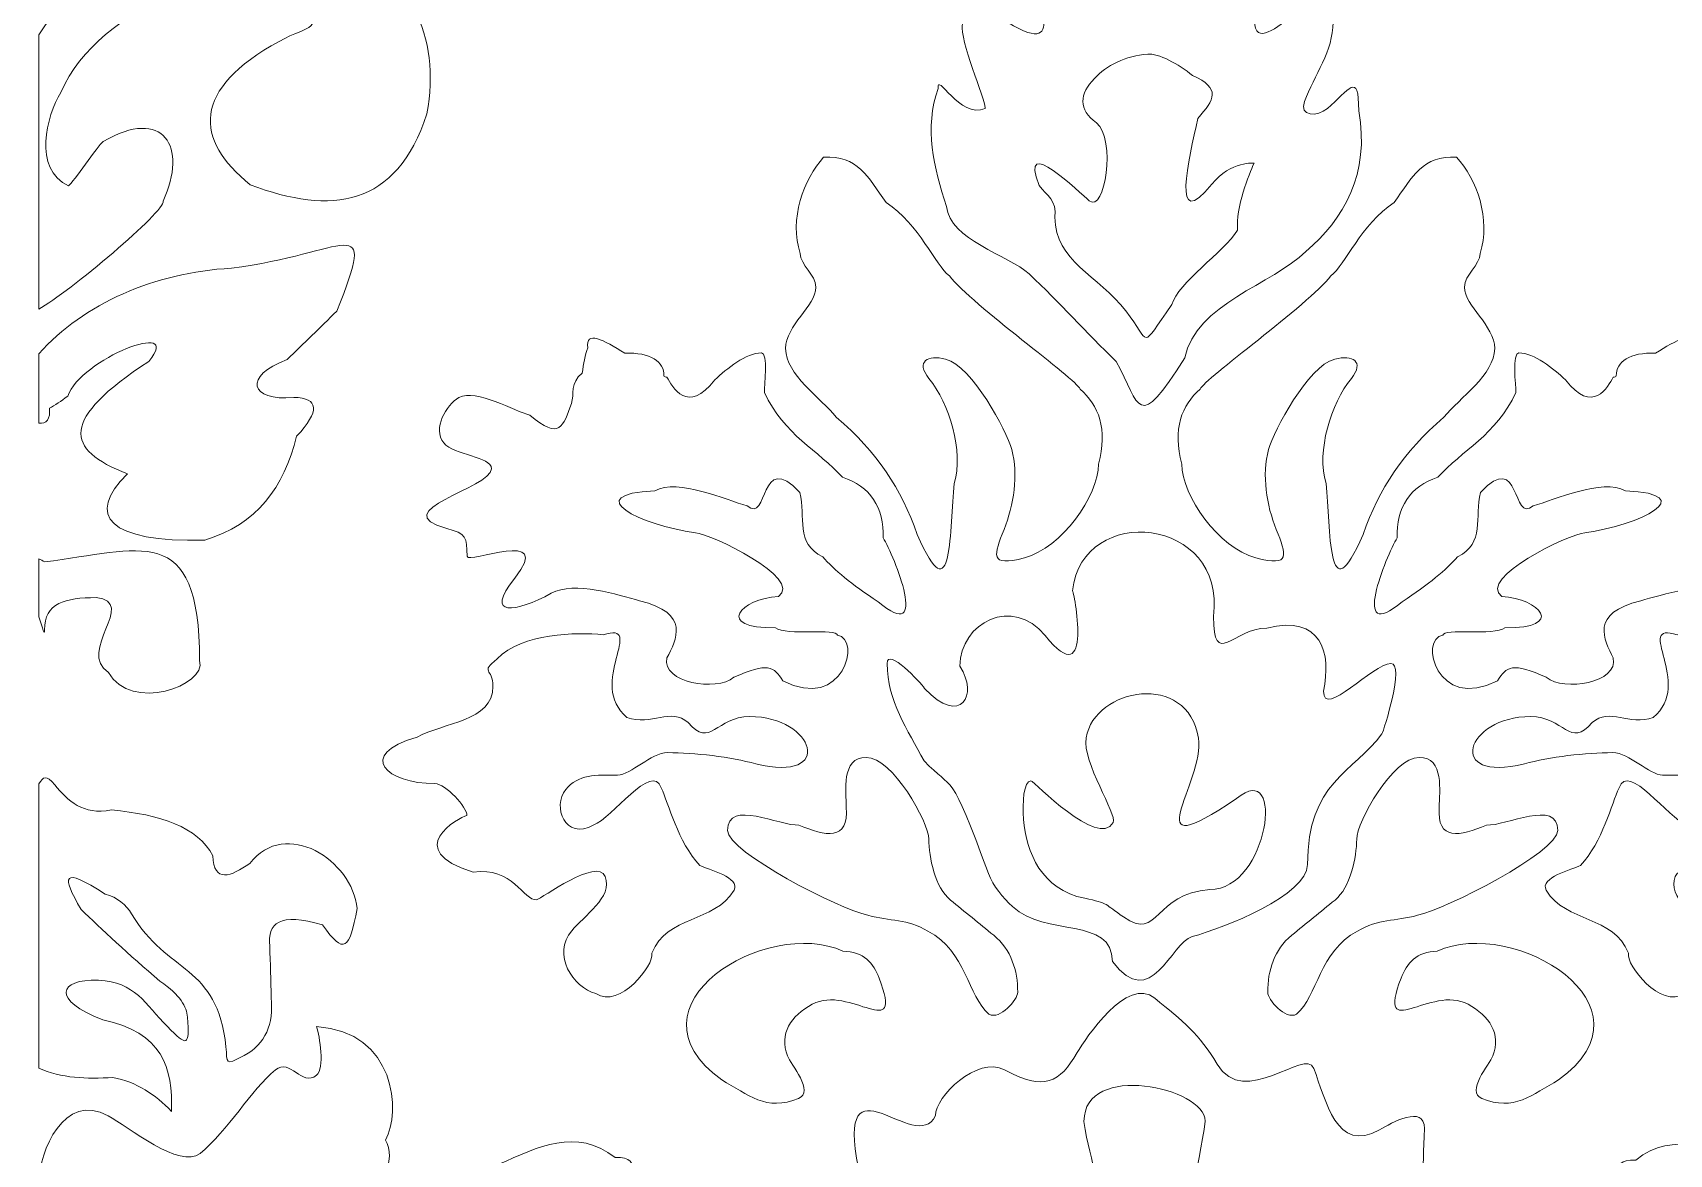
# Model space of a CAD drawing. Header units: millimetres. Extents: x -1203 to 1203, y -594 to 590.
# Drawn here: x -1202 to -612, y -142 to 263 of the extents above; entities that cross this region are included whole.
import ezdxf

# ---------------------------------------------------------------- set-up
doc = ezdxf.new("R2010")
doc.units = ezdxf.units.MM
doc.header["$MEASUREMENT"] = 0
doc.layers.add('Layer 1', color=7, linetype='Continuous')

msp = doc.modelspace()

# ---------------------------------------------------------------- linework, layer by layer
at = {"layer": 'Layer 1', "color": 250, "lineweight": 20}
for points, knots in [([(-1200.05, 163.0891), (-1189.322, 168.7918), (-1154.1473, 198.5579), (-1155.2115, 201.9612), (-1146.1827, 221.6928), (-1154.9576, 236.1026), (-1176.8186, 223.4907), (-1178.7952, 221.7837), (-1187.6267, 208.7436), (-1189.2925, 207.441), (-1202.1906, 213.6473), (-1197.2599, 232.787), (-1192.0606, 241.1305), (-1185.1472, 257.3696), (-1169.5548, 268.4167), (-1151.0515, 277.7238), (-1129.7886, 288.3437), (-1115.0614, 287.2986), (-1105.3948, 274.6605), (-1096.6908, 263.2789), (-1102.2111, 265.6906), (-1113.3645, 259.5901), (-1144.8593, 242.3659), (-1144.1052, 224.028), (-1123.7699, 207.9064), (-1094.5935, 196.7841), (-1071.1, 199.6917), (-1060.1128, 233.4647), (-1054.8086, 262.035), (-1066.4303, 283.6452), (-1093.4578, 298.9184), (-1141.8186, 317.0843), (-1176.3209, 297.5579), (-1200.05, 261.937), (-1200.05, 261.937), (-1200.05, 163.0891), (-1200.05, 163.0891)], [0, 0, 0, 0, 0.08333333, 0.08333333, 0.08333333, 0.16666667, 0.16666667, 0.16666667, 0.25, 0.25, 0.25, 0.33333333, 0.33333333, 0.33333333, 0.41666667, 0.41666667, 0.41666667, 0.5, 0.5, 0.5, 0.58333333, 0.58333333, 0.58333333, 0.66666667, 0.66666667, 0.66666667, 0.75, 0.75, 0.75, 0.83333333, 0.83333333, 0.83333333, 0.91666667, 0.91666667, 0.91666667, 1, 1, 1, 1]), ([(-799.2319, 303.4868), (-792.7398, 288.0615), (-773.0378, 288.6044), (-771.9833, 286.4529), (-766.0712, 286.667), (-760.7205, 280.5805), (-761.5074, 274.3624), (-765.6527, 241.5483), (-738.2334, 289.3913), (-733.4258, 266.4383), (-733.4258, 256.2185), (-740.1096, 247.2757), (-743.7084, 237.9071), (-745.7643, 232.371), (-739.0817, 232.371), (-735.4829, 235.3517), (-727.7712, 241.7395), (-724.1725, 249.4049), (-724.1725, 234.5006), (-720.0437, 211.9188), (-729.6293, 195.4461), (-743.1935, 183.8252), (-755.3878, 172.016), (-782.8889, 164.8964), (-786.8929, 145.4992), (-804.2352, 118.0818), (-802.8505, 128.0269), (-811.5703, 144.2218), (-822.5377, 154.5843), (-831.9634, 165.372), (-842.9308, 175.7341), (-850.6431, 182.5477), (-871.7206, 188.0834), (-872.7486, 200.0069), (-877.39, 214.2019), (-880.826, 228.3973), (-875.8341, 242.5917), (-876.3473, 248.9791), (-868.1219, 231.5193), (-858.8685, 235.3517), (-857.8406, 235.778), (-867.094, 257.496), (-867.094, 264.3096), (-867.094, 278.7881), (-856.8109, 269.8454), (-848.5855, 265.1608), (-826.9932, 253.2378), (-846.0148, 282.1947), (-834.7054, 285.1755), (-817.4806, 284.1107), (-809.5977, 300.0084), (-799.2319, 303.4868)], [0, 0, 0, 0, 0.05882353, 0.05882353, 0.05882353, 0.11764706, 0.11764706, 0.11764706, 0.17647059, 0.17647059, 0.17647059, 0.23529412, 0.23529412, 0.23529412, 0.29411765, 0.29411765, 0.29411765, 0.35294118, 0.35294118, 0.35294118, 0.41176471, 0.41176471, 0.41176471, 0.47058824, 0.47058824, 0.47058824, 0.52941176, 0.52941176, 0.52941176, 0.58823529, 0.58823529, 0.58823529, 0.64705882, 0.64705882, 0.64705882, 0.70588235, 0.70588235, 0.70588235, 0.76470588, 0.76470588, 0.76470588, 0.82352941, 0.82352941, 0.82352941, 0.88235294, 0.88235294, 0.88235294, 0.94117647, 0.94117647, 0.94117647, 1, 1, 1, 1]), ([(-784.1363, 247.2519), (-788.9319, 251.4337), (-796.6629, 255.3762), (-800.2599, 254.9411), (-808.1032, 254.477), (-815.3567, 250.8302), (-819.4589, 246.1457), (-824.9207, 240.8562), (-825.3744, 234.7888), (-818.7677, 230.2419), (-811.5703, 224.2803), (-815.6822, 197.452), (-821.3385, 202.1361), (-824.4224, 204.691), (-847.0444, 226.8353), (-839.3322, 207.6723), (-836.7529, 203.8473), (-832.869, 202.3791), (-833.6774, 196.1745), (-833.7807, 180.3659), (-818.0788, 175.1674), (-808.1378, 162.4174), (-798.9609, 150.6482), (-803.4265, 147.9138), (-791.5197, 164.6622), (-789.4467, 172.5182), (-772.8354, 183.5319), (-767.8715, 191.4905), (-768.5325, 199.7183), (-763.8112, 211.6558), (-761.9145, 215.6449), (-761.4015, 215.6449), (-770.4422, 216.615), (-777.1248, 208.0981), (-792.0028, 189.7742), (-785.438, 217.1491), (-782.1699, 231.828), (-776.1734, 238.5834), (-773.6474, 242.6308), (-784.1363, 247.2519)], [0, 0, 0, 0, 0.07692308, 0.07692308, 0.07692308, 0.15384615, 0.15384615, 0.15384615, 0.23076923, 0.23076923, 0.23076923, 0.30769231, 0.30769231, 0.30769231, 0.38461538, 0.38461538, 0.38461538, 0.46153846, 0.46153846, 0.46153846, 0.53846154, 0.53846154, 0.53846154, 0.61538462, 0.61538462, 0.61538462, 0.69230769, 0.69230769, 0.69230769, 0.76923077, 0.76923077, 0.76923077, 0.84615385, 0.84615385, 0.84615385, 0.92307692, 0.92307692, 0.92307692, 1, 1, 1, 1]), ([(-917.0734, 217.7983), (-924.1399, 210.2192), (-929.6534, 195.2674), (-925.5081, 183.155), (-925.5081, 178.7881), (-919.8852, 175.5858), (-919.8852, 170.9278), (-919.8852, 164.2322), (-930.7806, 157.2455), (-930.7806, 148.8027), (-930.7806, 139.4868), (-918.128, 131.0445), (-912.5034, 124.0574), (-897.4344, 111.2556), (-889.2969, 98.4436), (-883.3321, 81.8449), (-870.3054, 51.394), (-871.7268, 84.6017), (-869.9782, 100.1856), (-866.4628, 111.8307), (-871.7353, 129.0068), (-879.1154, 138.0316), (-884.0358, 144.1448), (-879.4674, 146.765), (-873.1404, 145.0179), (-863.2991, 142.3982), (-851.3507, 119.3994), (-849.2415, 112.4123), (-846.7802, 103.3879), (-848.539, 92.3258), (-852.0533, 83.592), (-855.5669, 74.5671), (-857.6762, 69.9092), (-844.6727, 73.4026), (-831.316, 76.8964), (-817.9609, 95.8187), (-817.9609, 107.1727), (-814.6808, 119.885), (-817.8447, 128.3282), (-824.6385, 134.2464), (-825.9006, 137.6791), (-863.5598, 164.6212), (-871.7353, 175.0037), (-877.0329, 179.0269), (-882.3619, 193.5091), (-894.5797, 201.4953), (-900.9634, 210.6218), (-904.9471, 218.6784), (-917.0734, 217.7983)], [0, 0, 0, 0, 0.0625, 0.0625, 0.0625, 0.125, 0.125, 0.125, 0.1875, 0.1875, 0.1875, 0.25, 0.25, 0.25, 0.3125, 0.3125, 0.3125, 0.375, 0.375, 0.375, 0.4375, 0.4375, 0.4375, 0.5, 0.5, 0.5, 0.5625, 0.5625, 0.5625, 0.625, 0.625, 0.625, 0.6875, 0.6875, 0.6875, 0.75, 0.75, 0.75, 0.8125, 0.8125, 0.8125, 0.875, 0.875, 0.875, 0.9375, 0.9375, 0.9375, 1, 1, 1, 1]), ([(-688.8861, 217.7983), (-681.8185, 210.2192), (-676.3067, 195.2674), (-680.4514, 183.155), (-680.4514, 178.7881), (-686.0743, 175.5858), (-686.0743, 170.9278), (-686.0743, 164.2322), (-675.1789, 157.2455), (-675.1789, 148.8027), (-675.1789, 139.4868), (-687.8315, 131.0445), (-693.455, 124.0574), (-708.5251, 111.2556), (-716.6626, 98.4436), (-722.6263, 81.8449), (-735.6541, 51.394), (-734.231, 84.6017), (-735.9813, 100.1856), (-739.4972, 111.8307), (-734.2243, 129.0068), (-726.8442, 138.0316), (-721.9238, 144.1448), (-726.4921, 146.765), (-732.8191, 145.0179), (-742.6588, 142.3982), (-754.6094, 119.3994), (-756.718, 112.4123), (-759.1777, 103.3879), (-757.4206, 92.3258), (-753.9069, 83.592), (-750.391, 74.5671), (-748.2823, 69.9092), (-761.2869, 73.4026), (-774.6419, 76.8964), (-787.9986, 95.8187), (-787.9986, 107.1727), (-791.2787, 119.885), (-788.1148, 128.3282), (-781.3211, 134.2464), (-780.059, 137.6791), (-742.3998, 164.6212), (-734.2243, 175.0037), (-728.9268, 179.0269), (-723.5976, 193.5091), (-711.3799, 201.4953), (-704.9962, 210.6218), (-701.0125, 218.6784), (-688.8861, 217.7983)], [0, 0, 0, 0, 0.0625, 0.0625, 0.0625, 0.125, 0.125, 0.125, 0.1875, 0.1875, 0.1875, 0.25, 0.25, 0.25, 0.3125, 0.3125, 0.3125, 0.375, 0.375, 0.375, 0.4375, 0.4375, 0.4375, 0.5, 0.5, 0.5, 0.5625, 0.5625, 0.5625, 0.625, 0.625, 0.625, 0.6875, 0.6875, 0.6875, 0.75, 0.75, 0.75, 0.8125, 0.8125, 0.8125, 0.875, 0.875, 0.875, 0.9375, 0.9375, 0.9375, 1, 1, 1, 1]), ([(-1200.05, 121.9959), (-1197.0695, 121.6088), (-1195.7841, 123.3839), (-1196.1957, 127.3236), (-1194.2543, 128.4238), (-1192.0357, 129.872), (-1189.5414, 131.6756), (-1185.1325, 144.9736), (-1147.2521, 159.8705), (-1160.3832, 144.2087), (-1192.4444, 123.2333), (-1190.7321, 112.4384), (-1168.0472, 103.6934), (-1183.4082, 88.5681), (-1174.808, 78.8174), (-1140.1544, 79.8137), (-1121.3602, 85.2823), (-1111.6572, 98.9418), (-1107.0556, 117.1975), (-1098.6192, 126.3283), (-1098.9696, 131.0095), (-1108.105, 131.2432), (-1123.9015, 129.6061), (-1126.6134, 139.0391), (-1110.4699, 144.857), (-1104.5159, 150.7639), (-1098.5607, 156.3897), (-1092.6056, 162.2962), (-1077.4918, 199.8526), (-1088.851, 182.9801), (-1130.5772, 177.8063), (-1158.5018, 176.2228), (-1183.6656, 165.0834), (-1200.05, 146.9908), (-1200.05, 146.9908), (-1200.05, 121.9959), (-1200.05, 121.9959)], [0, 0, 0, 0, 0.08333333, 0.08333333, 0.08333333, 0.16666667, 0.16666667, 0.16666667, 0.25, 0.25, 0.25, 0.33333333, 0.33333333, 0.33333333, 0.41666667, 0.41666667, 0.41666667, 0.5, 0.5, 0.5, 0.58333333, 0.58333333, 0.58333333, 0.66666667, 0.66666667, 0.66666667, 0.75, 0.75, 0.75, 0.83333333, 0.83333333, 0.83333333, 0.91666667, 0.91666667, 0.91666667, 1, 1, 1, 1]), ([(-956.3521, 137.5792), (-966.004, 124.6666), (-971.7284, 135.1652), (-973.5467, 138.4879), (-973.8989, 138.6333), (-974.6343, 138.6123), (-974.6263, 138.9584), (-974.5016, 144.1405), (-979.6329, 147.5024), (-988.6969, 147.1675), (-996.484, 151.9957), (-1002.9937, 155.5329), (-1002.0803, 149.0937), (-1003.1133, 146.5211), (-1003.6678, 143.3048), (-1004.0834, 139.9518), (-1008.6568, 136.3904), (-1006.8135, 132.4484), (-1008.0172, 129.012), (-1010.867, 120.8723), (-1012.2556, 115.5656), (-1022.9321, 124.8522), (-1028.4205, 126.0643), (-1042.3221, 134.5491), (-1048.5415, 131.2152), (-1053.2958, 128.4886), (-1058.0518, 120.0039), (-1054.0284, 114.8525), (-1050.3695, 110.307), (-1036.8337, 110.0043), (-1036.8337, 105.4587), (-1036.8337, 98.4893), (-1075.9774, 90.3082), (-1052.9307, 83.9446), (-1045.9804, 82.1261), (-1045.6136, 80.9144), (-1045.6136, 73.945), (-1045.6136, 70.9148), (-1013.7864, 84.5504), (-1028.4205, 66.0665), (-1039.7611, 51.8245), (-1028.0537, 53.6426), (-1015.2498, 60.6119), (-1006.8368, 65.1571), (-991.1066, 60.0061), (-983.4226, 57.8849), (-965.0106, 53.5418), (-970.1323, 43.8449), (-973.5467, 37.2793), (-975.4961, 28.3906), (-955.7425, 25.0583), (-949.4019, 30.3104), (-937.377, 35.8499), (-934.8976, 34.21), (-931.842, 29.0982), (-909.7734, 17.6951), (-903.4179, 44.4521), (-912.0868, 45.461), (-912.0868, 48.1884), (-930.7443, 45.1583), (-934.4026, 48.1884), (-956.6344, 47.8004), (-947.0023, 58.8681), (-933.3049, 59.3998), (-924.5017, 66.268), (-957.7185, 81.9792), (-963.3034, 82.4298), (-983.087, 85.1265), (-1005.6212, 96.2384), (-977.9358, 97.5803), (-969.5228, 102.1258), (-952.3281, 94.2474), (-944.6458, 92.1262), (-936.7839, 85.5369), (-940.4444, 112.6576), (-925.6226, 96.974), (-923.4685, 87.9916), (-927.4313, 78.6327), (-917.4074, 73.7748), (-913.2457, 69.0179), (-907.1391, 63.902), (-897.4543, 57.5818), (-878.3363, 41.3977), (-891.7497, 74.2253), (-895.6239, 80.6112), (-895.2373, 91.3342), (-900.3686, 99.4091), (-910.2581, 102.4285), (-918.9769, 112.1255), (-931.2925, 117.5801), (-938.4265, 133.0337), (-938.4265, 135.4576), (-936.9636, 147.2758), (-939.5242, 147.2758), (-945.011, 147.2758), (-951.963, 141.518), (-956.3521, 137.5792)], [0, 0, 0, 0, 0.03125, 0.03125, 0.03125, 0.0625, 0.0625, 0.0625, 0.09375, 0.09375, 0.09375, 0.125, 0.125, 0.125, 0.15625, 0.15625, 0.15625, 0.1875, 0.1875, 0.1875, 0.21875, 0.21875, 0.21875, 0.25, 0.25, 0.25, 0.28125, 0.28125, 0.28125, 0.3125, 0.3125, 0.3125, 0.34375, 0.34375, 0.34375, 0.375, 0.375, 0.375, 0.40625, 0.40625, 0.40625, 0.4375, 0.4375, 0.4375, 0.46875, 0.46875, 0.46875, 0.5, 0.5, 0.5, 0.53125, 0.53125, 0.53125, 0.5625, 0.5625, 0.5625, 0.59375, 0.59375, 0.59375, 0.625, 0.625, 0.625, 0.65625, 0.65625, 0.65625, 0.6875, 0.6875, 0.6875, 0.71875, 0.71875, 0.71875, 0.75, 0.75, 0.75, 0.78125, 0.78125, 0.78125, 0.8125, 0.8125, 0.8125, 0.84375, 0.84375, 0.84375, 0.875, 0.875, 0.875, 0.90625, 0.90625, 0.90625, 0.9375, 0.9375, 0.9375, 0.96875, 0.96875, 0.96875, 1, 1, 1, 1]), ([(-649.6075, 137.5792), (-639.9561, 124.6666), (-634.2318, 135.1652), (-632.4128, 138.4879), (-632.0595, 138.6333), (-631.3253, 138.6123), (-631.3338, 138.9584), (-631.458, 144.1405), (-626.3266, 147.5024), (-617.2627, 147.1675), (-609.4755, 151.9957), (-602.9642, 155.5329), (-603.8792, 149.0937), (-602.8462, 146.5211), (-602.29, 143.3048), (-601.875, 139.9518), (-597.3028, 136.3904), (-599.1449, 132.4484), (-597.9423, 129.012), (-595.0925, 120.8723), (-593.7039, 115.5656), (-583.0263, 124.8522), (-577.539, 126.0643), (-563.6379, 134.5491), (-557.4186, 131.2152), (-552.662, 128.4886), (-547.9078, 120.0039), (-551.9318, 114.8525), (-555.59, 110.307), (-569.1247, 110.0043), (-569.1247, 105.4587), (-569.1247, 98.4893), (-529.9822, 90.3082), (-553.0277, 83.9446), (-559.9792, 82.1261), (-560.3443, 80.9144), (-560.3443, 73.945), (-560.3443, 70.9148), (-592.1714, 84.5504), (-577.539, 66.0665), (-566.1985, 51.8245), (-577.9047, 53.6426), (-590.7086, 60.6119), (-599.1233, 65.1571), (-614.853, 60.0061), (-622.5351, 57.8849), (-640.949, 53.5418), (-635.8272, 43.8449), (-632.4128, 37.2793), (-630.4617, 28.3906), (-650.2171, 25.0583), (-656.5577, 30.3104), (-668.5825, 35.8499), (-671.062, 34.21), (-674.1176, 29.0982), (-696.1868, 17.6951), (-702.5405, 44.4521), (-693.8717, 45.461), (-693.8717, 48.1884), (-675.2152, 45.1583), (-671.557, 48.1884), (-649.3257, 47.8004), (-658.9572, 58.8681), (-672.6547, 59.3998), (-681.4579, 66.268), (-648.2393, 81.9792), (-642.6561, 82.4298), (-622.8725, 85.1265), (-600.3372, 96.2384), (-628.0237, 97.5803), (-636.4367, 102.1258), (-653.6315, 94.2474), (-661.3137, 92.1262), (-669.1756, 85.5369), (-665.5157, 112.6576), (-680.337, 96.974), (-682.491, 87.9916), (-678.5282, 78.6327), (-688.5522, 73.7748), (-692.7138, 69.0179), (-698.8204, 63.902), (-708.5053, 57.5818), (-727.6233, 41.3977), (-714.2098, 74.2253), (-710.3338, 80.6112), (-710.7205, 91.3342), (-705.5909, 99.4091), (-695.7014, 102.4285), (-686.9833, 112.1255), (-674.6659, 117.5801), (-667.5331, 133.0337), (-667.5331, 135.4576), (-668.9965, 147.2758), (-666.4353, 147.2758), (-660.9468, 147.2758), (-653.9971, 141.518), (-649.6075, 137.5792)], [0, 0, 0, 0, 0.03125, 0.03125, 0.03125, 0.0625, 0.0625, 0.0625, 0.09375, 0.09375, 0.09375, 0.125, 0.125, 0.125, 0.15625, 0.15625, 0.15625, 0.1875, 0.1875, 0.1875, 0.21875, 0.21875, 0.21875, 0.25, 0.25, 0.25, 0.28125, 0.28125, 0.28125, 0.3125, 0.3125, 0.3125, 0.34375, 0.34375, 0.34375, 0.375, 0.375, 0.375, 0.40625, 0.40625, 0.40625, 0.4375, 0.4375, 0.4375, 0.46875, 0.46875, 0.46875, 0.5, 0.5, 0.5, 0.53125, 0.53125, 0.53125, 0.5625, 0.5625, 0.5625, 0.59375, 0.59375, 0.59375, 0.625, 0.625, 0.625, 0.65625, 0.65625, 0.65625, 0.6875, 0.6875, 0.6875, 0.71875, 0.71875, 0.71875, 0.75, 0.75, 0.75, 0.78125, 0.78125, 0.78125, 0.8125, 0.8125, 0.8125, 0.84375, 0.84375, 0.84375, 0.875, 0.875, 0.875, 0.90625, 0.90625, 0.90625, 0.9375, 0.9375, 0.9375, 0.96875, 0.96875, 0.96875, 1, 1, 1, 1]), ([(-827.3651, 61.5466), (-823.9541, 93.4079), (-771.744, 88.2887), (-776.5402, 52.2793), (-776.5402, 33.2161), (-769.5072, 48.0434), (-757.361, 48.0434), (-737.544, 53.0297), (-733.9203, 39.124), (-736.9033, 25.2733), (-736.9033, 15.2121), (-719.0026, 35.3345), (-712.6091, 35.3345), (-707.4955, 35.3345), (-715.1663, 10.9753), (-715.8059, 9.9161), (-726.0339, -3.8782), (-742.657, -7.5086), (-742.657, -37.2127), (-742.657, -48.3331), (-772.7039, -59.9833), (-784.2111, -63.1604), (-791.8831, -65.2784), (-798.9161, -90.6963), (-812.9804, -72.1629), (-812.9804, -55.8082), (-837.1316, -63.4515), (-848.9926, -52.3615), (-852.453, -49.1246), (-855.9292, -45.0889), (-857.7074, -40.3997), (-871.6089, -2.1534), (-870.1858, -10.9437), (-880.889, 0.1465), (-886.7183, 11.4142), (-894.1714, 21.7398), (-894.1714, 35.3345), (-894.1714, 41.1594), (-882.0252, 28.4504), (-880.746, 26.3325), (-867.5339, 12.3881), (-861.1404, 24.0382), (-867.9592, 34.2748), (-867.9592, 50.1613), (-848.7816, 59.6932), (-837.2728, 45.3952), (-819.3739, 23.1544), (-827.0448, 62.3409), (-827.3651, 61.5466)], [0, 0, 0, 0, 0.0625, 0.0625, 0.0625, 0.125, 0.125, 0.125, 0.1875, 0.1875, 0.1875, 0.25, 0.25, 0.25, 0.3125, 0.3125, 0.3125, 0.375, 0.375, 0.375, 0.4375, 0.4375, 0.4375, 0.5, 0.5, 0.5, 0.5625, 0.5625, 0.5625, 0.625, 0.625, 0.625, 0.6875, 0.6875, 0.6875, 0.75, 0.75, 0.75, 0.8125, 0.8125, 0.8125, 0.875, 0.875, 0.875, 0.9375, 0.9375, 0.9375, 1, 1, 1, 1]), ([(-1200.05, 73.0668), (-1199.3113, 72.716), (-1198.5805, 72.3485), (-1197.8598, 71.9576), (-1163.5702, 76.0312), (-1142.0209, 87.3722), (-1142.0375, 36.3405), (-1139.3873, 27.2224), (-1166.8928, 17.5735), (-1174.8443, 32.0473), (-1186.5936, 39.6477), (-1164.0997, 57.4689), (-1179.3179, 59.0332), (-1190.5013, 59.0332), (-1197.9579, 57.1933), (-1197.9579, 47.3802), (-1197.9579, 44.7922), (-1198.4443, 48.0122), (-1200.05, 52.1338), (-1200.05, 52.1338), (-1200.05, 73.0668), (-1200.05, 73.0668)], [0, 0, 0, 0, 0.14285714, 0.14285714, 0.14285714, 0.28571429, 0.28571429, 0.28571429, 0.42857143, 0.42857143, 0.42857143, 0.57142857, 0.57142857, 0.57142857, 0.71428571, 0.71428571, 0.71428571, 0.85714286, 0.85714286, 0.85714286, 1, 1, 1, 1]), ([(-987.9666, 15.8795), (-1002.7198, 27.8851), (-980.6444, 50.6165), (-996.5803, 45.6634), (-1006.1178, 46.5631), (-1025.8515, 46.3859), (-1034.7839, 36.9762), (-1041.1513, 31.7022), (-1036.2819, 33.8737), (-1036.2819, 27.0484), (-1036.2819, 14.3283), (-1054.2608, 14.0185), (-1063.6254, 8.7445), (-1086.1424, 2.2298), (-1074.2951, -8.0086), (-1057.258, -8.0091), (-1053.1382, -8.0091), (-1045.6466, -16.6962), (-1045.6466, -19.4881), (-1048.5115, -20.1393), (-1069.5538, -31.8394), (-1043.3983, -39.9645), (-1029.2275, -37.771), (-1025.1853, -50.2943), (-1020.5524, -49.8918), (-1019.0527, -49.5822), (-998.4538, -34.3799), (-995.8314, -41.5158), (-992.8354, -48.9614), (-1003.6962, -55.7872), (-1007.8165, -61.0612), (-1015.213, -69.4373), (-1007.4112, -81.6398), (-999.2028, -83.7087), (-990.454, -89.3209), (-978.1332, -73.4553), (-978.9769, -69.1276), (-973.7328, -55.4765), (-956.5029, -58.2684), (-949.3871, -46.4797), (-946.7648, -41.8259), (-958.7516, -39.0336), (-961.7476, -37.4824), (-969.6141, -29.1664), (-972.9855, -15.061), (-975.6061, -9.5603), (-978.8475, 0.0518), (-993.581, -20.7325), (-999.9517, -22.9008), (-1010.4389, -28.7952), (-1014.934, -16.0755), (-1010.0635, -10.1806), (-1005.5696, -4.5964), (-999.2028, -4.9066), (-991.3374, -4.9066), (-986.4669, -4.9066), (-979.3505, 3.1598), (-973.3591, 3.1598), (-963.6193, 3.1598), (-950.5115, 1.6086), (-941.5223, -0.8736), (-912.7972, -8.0081), (-920.1676, 16.1901), (-943.7687, 16.1901), (-955.7539, 16.1901), (-958.0026, 4.4004), (-965.868, 14.0185), (-972.2381, 19.5963), (-979.1067, 12.6637), (-987.9666, 15.8795)], [0, 0, 0, 0, 0.04347826, 0.04347826, 0.04347826, 0.08695652, 0.08695652, 0.08695652, 0.13043478, 0.13043478, 0.13043478, 0.17391304, 0.17391304, 0.17391304, 0.2173913, 0.2173913, 0.2173913, 0.26086957, 0.26086957, 0.26086957, 0.30434783, 0.30434783, 0.30434783, 0.34782609, 0.34782609, 0.34782609, 0.39130435, 0.39130435, 0.39130435, 0.43478261, 0.43478261, 0.43478261, 0.47826087, 0.47826087, 0.47826087, 0.52173913, 0.52173913, 0.52173913, 0.56521739, 0.56521739, 0.56521739, 0.60869565, 0.60869565, 0.60869565, 0.65217391, 0.65217391, 0.65217391, 0.69565217, 0.69565217, 0.69565217, 0.73913043, 0.73913043, 0.73913043, 0.7826087, 0.7826087, 0.7826087, 0.82608696, 0.82608696, 0.82608696, 0.86956522, 0.86956522, 0.86956522, 0.91304348, 0.91304348, 0.91304348, 0.95652174, 0.95652174, 0.95652174, 1, 1, 1, 1]), ([(-617.9935, 15.8795), (-603.2398, 27.8851), (-625.3151, 50.6165), (-609.3781, 45.6634), (-599.8406, 46.5631), (-580.108, 46.3859), (-571.1738, 36.9762), (-564.8065, 31.7022), (-569.6759, 33.8737), (-569.6759, 27.0484), (-569.6759, 14.3283), (-551.6976, 14.0185), (-542.3343, 8.7445), (-519.8154, 2.2298), (-531.6645, -8.0086), (-548.7016, -8.0091), (-552.8219, -8.0091), (-560.3131, -16.6962), (-560.3131, -19.4881), (-557.4469, -20.1393), (-536.4057, -31.8394), (-562.5601, -39.9645), (-576.7321, -37.771), (-580.7742, -50.2943), (-585.4078, -49.8918), (-586.9058, -49.5822), (-607.5064, -34.3799), (-610.1282, -41.5158), (-613.1241, -48.9614), (-602.2616, -55.7872), (-598.1419, -61.0612), (-590.7465, -69.4373), (-598.5484, -81.6398), (-606.7573, -83.7087), (-615.5039, -89.3209), (-627.8263, -73.4553), (-626.9826, -69.1276), (-632.2268, -55.4765), (-649.455, -58.2684), (-656.5725, -46.4797), (-659.1932, -41.8259), (-647.208, -39.0336), (-644.212, -37.4824), (-636.3438, -29.1664), (-632.9741, -15.061), (-630.354, -9.5603), (-627.112, 0.0518), (-612.3786, -20.7325), (-606.0083, -22.9008), (-595.5212, -28.7952), (-591.0255, -16.0755), (-595.8949, -10.1806), (-600.39, -4.5964), (-606.7573, -4.9066), (-614.6221, -4.9066), (-619.4915, -4.9066), (-626.6073, 3.1598), (-632.6005, 3.1598), (-642.3391, 3.1598), (-655.4481, 1.6086), (-664.4379, -0.8736), (-693.1624, -8.0081), (-685.7926, 16.1901), (-662.1909, 16.1901), (-650.204, 16.1901), (-647.957, 4.4004), (-640.0922, 14.0185), (-633.7215, 19.5963), (-626.8534, 12.6637), (-617.9935, 15.8795)], [0, 0, 0, 0, 0.04347826, 0.04347826, 0.04347826, 0.08695652, 0.08695652, 0.08695652, 0.13043478, 0.13043478, 0.13043478, 0.17391304, 0.17391304, 0.17391304, 0.2173913, 0.2173913, 0.2173913, 0.26086957, 0.26086957, 0.26086957, 0.30434783, 0.30434783, 0.30434783, 0.34782609, 0.34782609, 0.34782609, 0.39130435, 0.39130435, 0.39130435, 0.43478261, 0.43478261, 0.43478261, 0.47826087, 0.47826087, 0.47826087, 0.52173913, 0.52173913, 0.52173913, 0.56521739, 0.56521739, 0.56521739, 0.60869565, 0.60869565, 0.60869565, 0.65217391, 0.65217391, 0.65217391, 0.69565217, 0.69565217, 0.69565217, 0.73913043, 0.73913043, 0.73913043, 0.7826087, 0.7826087, 0.7826087, 0.82608696, 0.82608696, 0.82608696, 0.86956522, 0.86956522, 0.86956522, 0.91304348, 0.91304348, 0.91304348, 0.95652174, 0.95652174, 0.95652174, 1, 1, 1, 1]), ([(-822.4549, 8.4969), (-819.3676, 26.7168), (-785.7919, 32.5128), (-781.9623, 8.3961), (-779.4813, -7.2167), (-806.291, -39.1735), (-768.2286, -13.3839), (-750.328, 1.4435), (-756.7214, -46.2152), (-777.8188, -46.2152), (-798.1575, -47.3471), (-795.9235, -65.1693), (-809.0228, -56.0828), (-815.7491, -51.4198), (-814.2908, -51.1161), (-822.9511, -49.356), (-838.5547, -46.1863), (-844.0388, -32.9008), (-845.0281, -20.8971), (-845.5215, -14.9174), (-844.9652, -7.0287), (-842.3877, -7.0287), (-841.1091, -7.0287), (-818.436, -31.5763), (-812.6833, -22.0449), (-811.1888, -19.1589), (-823.9326, -0.231), (-822.4549, 8.4969)], [0, 0, 0, 0, 0.11111111, 0.11111111, 0.11111111, 0.22222222, 0.22222222, 0.22222222, 0.33333333, 0.33333333, 0.33333333, 0.44444444, 0.44444444, 0.44444444, 0.55555556, 0.55555556, 0.55555556, 0.66666667, 0.66666667, 0.66666667, 0.77777778, 0.77777778, 0.77777778, 0.88888889, 0.88888889, 0.88888889, 1, 1, 1, 1]), ([(-901.7039, 1.4551), (-910.947, 1.4551), (-908.9263, -10.987), (-908.9263, -16.4906), (-907.9579, -28.7755), (-916.4328, -27.0201), (-925.9679, -22.9507), (-932.9017, -23.4292), (-951.6772, -13.3797), (-951.6772, -24.8648), (-951.6772, -32.7451), (-911.1733, -53.3824), (-901.1261, -55.4915), (-893.0385, -57.6448), (-886.9722, -56.6878), (-879.4607, -61.2338), (-865.5675, -68.4126), (-865.1526, -84.682), (-857.5067, -91.1426), (-853.4628, -93.296), (-847.109, -85.8789), (-847.109, -83.247), (-847.109, -75.3508), (-849.4189, -67.9336), (-855.7744, -62.6698), (-860.9743, -58.4419), (-866.1737, -54.2149), (-871.373, -49.9884), (-876.8621, -45.4419), (-879.1721, -34.6746), (-879.1721, -27.9752), (-879.1721, -21.9628), (-892.23, 1.4551), (-901.7039, 1.4551)], [0, 0, 0, 0, 0.09090909, 0.09090909, 0.09090909, 0.18181818, 0.18181818, 0.18181818, 0.27272727, 0.27272727, 0.27272727, 0.36363636, 0.36363636, 0.36363636, 0.45454545, 0.45454545, 0.45454545, 0.54545455, 0.54545455, 0.54545455, 0.63636364, 0.63636364, 0.63636364, 0.72727273, 0.72727273, 0.72727273, 0.81818182, 0.81818182, 0.81818182, 0.90909091, 0.90909091, 0.90909091, 1, 1, 1, 1]), ([(-702.3976, 1.4551), (-693.1539, 1.4551), (-695.1751, -10.987), (-695.1751, -16.4906), (-696.1431, -28.7755), (-687.667, -27.0201), (-678.1331, -22.9507), (-671.1998, -23.4292), (-652.4226, -13.3797), (-652.4226, -24.8648), (-652.4226, -32.7451), (-692.9282, -53.3824), (-702.9753, -55.4915), (-711.063, -57.6448), (-717.1293, -56.6878), (-724.6391, -61.2338), (-738.5339, -68.4126), (-738.9473, -84.682), (-746.5932, -91.1426), (-750.637, -93.296), (-756.9924, -85.8789), (-756.9924, -83.247), (-756.9924, -75.3508), (-754.6808, -67.9336), (-748.327, -62.6698), (-743.1272, -58.4419), (-737.9261, -54.2149), (-732.7279, -49.9884), (-727.2394, -45.4419), (-724.9278, -34.6746), (-724.9278, -27.9752), (-724.9278, -21.9628), (-711.8716, 1.4551), (-702.3976, 1.4551)], [0, 0, 0, 0, 0.09090909, 0.09090909, 0.09090909, 0.18181818, 0.18181818, 0.18181818, 0.27272727, 0.27272727, 0.27272727, 0.36363636, 0.36363636, 0.36363636, 0.45454545, 0.45454545, 0.45454545, 0.54545455, 0.54545455, 0.54545455, 0.63636364, 0.63636364, 0.63636364, 0.72727273, 0.72727273, 0.72727273, 0.81818182, 0.81818182, 0.81818182, 0.90909091, 0.90909091, 0.90909091, 1, 1, 1, 1]), ([(-1200.05, -110.5817), (-1191.9529, -114.2863), (-1182.7278, -114.4632), (-1173.28, -113.9398), (-1164.7989, -115.631), (-1157.9433, -120.0007), (-1152.2025, -126.2039), (-1151.5051, -110.4796), (-1155.6153, -97.6494), (-1176.8787, -93.2177), (-1195.3872, -86.0813), (-1193.1549, -78.3422), (-1178.5213, -78.8927), (-1165.2105, -79.3917), (-1161.6487, -87.6166), (-1153.6489, -95.6094), (-1146.4816, -102.7672), (-1145.6067, -103.006), (-1146.4186, -92.2158), (-1146.7027, -88.4487), (-1148.8345, -84.3052), (-1156.3144, -79.2625), (-1167.5176, -69.6192), (-1177.6175, -60.3985), (-1184.7588, -53.3427), (-1191.7902, -41.3418), (-1191.8928, -37.5355), (-1176.115, -47.8616), (-1171.6159, -49.0621), (-1168.5553, -51.584), (-1166.5345, -55.012), (-1153.7488, -76.6977), (-1135.5992, -73.009), (-1132.53, -102.9048), (-1131.9454, -108.5944), (-1133.3143, -110.0015), (-1125.9421, -106.0334), (-1118.1504, -101.84), (-1115.3637, -94.614), (-1116.2142, -85.183), (-1116.3865, -78.9798), (-1116.5577, -72.7776), (-1116.729, -66.5754), (-1117.5772, -58.3817), (-1113.2896, -54.2279), (-1097.7058, -58.9634), (-1089.8953, -69.9145), (-1088.0639, -67.9401), (-1085.2505, -53.0428), (-1086.9929, -35.5915), (-1110.9865, -20.1836), (-1123.9265, -36.7701), (-1130.8013, -41.4533), (-1136.8726, -44.0726), (-1137.2928, -34.0123), (-1142.6917, -23.6004), (-1156.2548, -19.1159), (-1173.7948, -17.5194), (-1184.2339, -19.4457), (-1189.4416, -14.2029), (-1194.2724, -8.4433), (-1197.3631, -4.7601), (-1198.2602, -5.4122), (-1200.05, -8.1215), (-1200.05, -8.1215), (-1200.05, -110.5817), (-1200.05, -110.5817)], [0, 0, 0, 0, 0.04545455, 0.04545455, 0.04545455, 0.09090909, 0.09090909, 0.09090909, 0.13636364, 0.13636364, 0.13636364, 0.18181818, 0.18181818, 0.18181818, 0.22727273, 0.22727273, 0.22727273, 0.27272727, 0.27272727, 0.27272727, 0.31818182, 0.31818182, 0.31818182, 0.36363636, 0.36363636, 0.36363636, 0.40909091, 0.40909091, 0.40909091, 0.45454545, 0.45454545, 0.45454545, 0.5, 0.5, 0.5, 0.54545455, 0.54545455, 0.54545455, 0.59090909, 0.59090909, 0.59090909, 0.63636364, 0.63636364, 0.63636364, 0.68181818, 0.68181818, 0.68181818, 0.72727273, 0.72727273, 0.72727273, 0.77272727, 0.77272727, 0.77272727, 0.81818182, 0.81818182, 0.81818182, 0.86363636, 0.86363636, 0.86363636, 0.90909091, 0.90909091, 0.90909091, 0.95454545, 0.95454545, 0.95454545, 1, 1, 1, 1]), ([(-897.0488, -78.0941), (-899.0072, -72.8719), (-902.6553, -68.4345), (-910.1006, -68.4345), (-937.4717, -55.8063), (-990.9354, -88.0071), (-953.8142, -114.8437), (-944.2723, -120.1984), (-937.8073, -126.3186), (-926.1091, -121.4736), (-920.2589, -119.1789), (-928.8794, -109.2338), (-930.1098, -106.1738), (-933.1886, -98.2692), (-928.8794, -91.6389), (-921.1836, -87.5593), (-907.8036, -80.1705), (-888.0115, -102.1926), (-897.0488, -78.0941)], [0, 0, 0, 0, 0.16666667, 0.16666667, 0.16666667, 0.33333333, 0.33333333, 0.33333333, 0.5, 0.5, 0.5, 0.66666667, 0.66666667, 0.66666667, 0.83333333, 0.83333333, 0.83333333, 1, 1, 1, 1]), ([(-708.9107, -78.0941), (-706.9529, -72.8719), (-703.3042, -68.4345), (-695.8596, -68.4345), (-668.4862, -55.8063), (-615.0242, -88.0071), (-652.1437, -114.8437), (-661.6873, -120.1984), (-668.1528, -126.3186), (-679.8505, -121.4736), (-685.6996, -119.1789), (-677.0801, -109.2338), (-675.8481, -106.1738), (-672.771, -98.2692), (-677.0801, -91.6389), (-684.7759, -87.5593), (-698.1559, -80.1705), (-717.948, -102.1926), (-708.9107, -78.0941)], [0, 0, 0, 0, 0.16666667, 0.16666667, 0.16666667, 0.33333333, 0.33333333, 0.33333333, 0.5, 0.5, 0.5, 0.66666667, 0.66666667, 0.66666667, 0.83333333, 0.83333333, 0.83333333, 1, 1, 1, 1]), ([(-779.5611, -129.6501), (-781.2014, -145.3435), (-790.7174, -169.9648), (-774.1174, -183.2362), (-771.3159, -182.0358), (-767.8782, -179.1958), (-764.3889, -176.0122), (-766.9728, -163.2151), (-745.9853, -153.0583), (-747.2311, -173.0104), (-747.2311, -177.1381), (-760.9348, -192.5232), (-750.9693, -196.6504), (-744.1171, -199.2305), (-730.4145, -192.1935), (-730.4145, -203.0279), (-730.4145, -208.7036), (-737.2649, -221.6019), (-731.036, -221.6019), (-713.5969, -221.6019), (-686.1894, -203.5442), (-677.469, -192.7093), (-670.6169, -183.9386), (-668.1262, -157.1094), (-684.9438, -157.1094), (-704.8754, -157.1094), (-700.5157, -148.3382), (-700.5157, -132.3441), (-700.5157, -123.5728), (-712.35, -130.2806), (-716.7108, -132.8602), (-732.2827, -141.631), (-736.0193, -122.0254), (-740.3807, -110.6746), (-743.4946, -102.9355), (-765.2956, -125.6372), (-775.2616, -109.1266), (-781.4906, -98.2921), (-787.7196, -93.6486), (-797.6858, -85.3933), (-807.6513, -77.138), (-822.6006, -99.8396), (-825.7146, -104.9994), (-831.9436, -115.8339), (-837.5501, -118.9294), (-851.8752, -111.1909), (-861.8424, -106.0311), (-876.7906, -120.9932), (-876.7906, -127.7005), (-883.742, -142.6566), (-912.8754, -104.1301), (-904.5354, -146.7908), (-904.5354, -155.0456), (-890.4943, -160.2049), (-909.1803, -157.1094), (-936.324, -150.5886), (-935.1714, -163.5672), (-929.7361, -181.8744), (-929.7361, -192.7093), (-914.1642, -210.7674), (-902.953, -213.8629), (-897.969, -214.8946), (-869.7657, -223.5299), (-867.2748, -218.8865), (-870.2986, -219.6523), (-882.4669, -191.8274), (-862.4655, -197.3528), (-855.115, -200.4511), (-846.5744, -199.9814), (-847.5774, -189.6642), (-852.5596, -180.8935), (-860.3098, -180.2335), (-864.048, -167.3348), (-862.7309, -158.2638), (-846.9815, -157.1234), (-847.5162, -162.7845), (-843.1548, -162.7845), (-832.3422, -194.5362), (-824.8675, -175.9623), (-813.5735, -152.402), (-821.4865, -146.0244), (-823.2237, -129.7643), (-823.2237, -108.0949), (-779.5611, -117.5251), (-779.5611, -129.6501)], [0, 0, 0, 0, 0.03571429, 0.03571429, 0.03571429, 0.07142857, 0.07142857, 0.07142857, 0.10714286, 0.10714286, 0.10714286, 0.14285714, 0.14285714, 0.14285714, 0.17857143, 0.17857143, 0.17857143, 0.21428571, 0.21428571, 0.21428571, 0.25, 0.25, 0.25, 0.28571429, 0.28571429, 0.28571429, 0.32142857, 0.32142857, 0.32142857, 0.35714286, 0.35714286, 0.35714286, 0.39285714, 0.39285714, 0.39285714, 0.42857143, 0.42857143, 0.42857143, 0.46428571, 0.46428571, 0.46428571, 0.5, 0.5, 0.5, 0.53571429, 0.53571429, 0.53571429, 0.57142857, 0.57142857, 0.57142857, 0.60714286, 0.60714286, 0.60714286, 0.64285714, 0.64285714, 0.64285714, 0.67857143, 0.67857143, 0.67857143, 0.71428571, 0.71428571, 0.71428571, 0.75, 0.75, 0.75, 0.78571429, 0.78571429, 0.78571429, 0.82142857, 0.82142857, 0.82142857, 0.85714286, 0.85714286, 0.85714286, 0.89285714, 0.89285714, 0.89285714, 0.92857143, 0.92857143, 0.92857143, 0.96428571, 0.96428571, 0.96428571, 1, 1, 1, 1]), ([(-1099.8745, -95.621), (-1098.6906, -99.0271), (-1096.9171, -110.7063), (-1099.8745, -113.1395), (-1105.1986, -117.5189), (-1109.3405, -106.8132), (-1114.6646, -111.1932), (-1123.5375, -118.4924), (-1131.8196, -133.0912), (-1141.8764, -141.3637), (-1148.9758, -147.2035), (-1167.906, -131.6313), (-1175.0054, -127.7383), (-1190.9777, -118.9788), (-1199.8522, -140.8773), (-1199.8522, -151.0966), (-1198.589, -164.0303), (-1183.6424, -161.1857), (-1187.4288, -178.3474), (-1184.6375, -193.4345), (-1156.9885, -188.0794), (-1178.5543, -203.652), (-1193.1469, -218.3157), (-1180.0669, -217.1366), (-1168.4973, -224.577), (-1149.5671, -240.1492), (-1159.624, -272.2665), (-1126.4955, -287.8382), (-1114.6646, -290.7583), (-1106.3813, -296.1112), (-1092.7752, -296.1112), (-1074.9278, -301.667), (-1081.3116, -292.5143), (-1095.2133, -279.9496), (-1118.7884, -262.9884), (-1140.777, -224.5561), (-1137.7361, -194.893), (-1134.1857, -186.1335), (-1128.2707, -162.7753), (-1124.7202, -171.5347), (-1115.0898, -166.6566), (-1117.2602, -195.6938), (-1112.8894, -215.3311), (-1099.2831, -249.8816), (-1085.6758, -283.9452), (-1038.3498, -296.5977), (-1016.8091, -313.5761), (-1025.6389, -281.713), (-1004.6295, -274.2128), (-996.4971, -268.0852), (-970.7651, -261.5127), (-961.4436, -261.5608), (-955.9863, -257.5226), (-985.2858, -252.3466), (-982.1492, -237.716), (-982.1492, -230.4164), (-971.5005, -230.9033), (-970.3183, -227.0103), (-974.5084, -228.3884), (-976.3828, -197.5691), (-963.2189, -211.9245), (-956.1195, -224.0901), (-943.6962, -209.4913), (-951.3863, -199.7589), (-956.1195, -190.5373), (-976.2337, -189.9808), (-983.3331, -198.2991), (-1013.8279, -204.8441), (-990.2017, -172.6965), (-986.8819, -175.4277), (-978.5998, -175.4277), (-970.3183, -172.0212), (-970.3183, -163.7486), (-970.3183, -150.6096), (-982.1492, -162.7753), (-985.698, -156.9359), (-988.6572, -151.583), (-980.9665, -142.3371), (-992.206, -142.8236), (-1006.2074, -131.802), (-1020.2083, -139.0677), (-1034.2079, -145.2567), (-1043.5559, -145.9382), (-1032.9458, -159.9847), (-1027.7016, -162.2887), (-1027.7016, -199.8037), (-1037.7585, -168.5908), (-1064.9703, -172.9945), (-1075.0276, -175.4277), (-1079.7603, -180.2942), (-1083.3092, -186.62), (-1091.5929, -200.2459), (-1105.1986, -210.4647), (-1105.1986, -187.5934), (-1097.4983, -187.8816), (-1066.7325, -149.1969), (-1075.0276, -136.4977), (-1069.3197, -126.6805), (-1071.3127, -97.3934), (-1099.8745, -95.621)], [0, 0, 0, 0, 0.03030303, 0.03030303, 0.03030303, 0.06060606, 0.06060606, 0.06060606, 0.09090909, 0.09090909, 0.09090909, 0.12121212, 0.12121212, 0.12121212, 0.15151515, 0.15151515, 0.15151515, 0.18181818, 0.18181818, 0.18181818, 0.21212121, 0.21212121, 0.21212121, 0.24242424, 0.24242424, 0.24242424, 0.27272727, 0.27272727, 0.27272727, 0.3030303, 0.3030303, 0.3030303, 0.33333333, 0.33333333, 0.33333333, 0.36363636, 0.36363636, 0.36363636, 0.39393939, 0.39393939, 0.39393939, 0.42424242, 0.42424242, 0.42424242, 0.45454545, 0.45454545, 0.45454545, 0.48484848, 0.48484848, 0.48484848, 0.51515152, 0.51515152, 0.51515152, 0.54545455, 0.54545455, 0.54545455, 0.57575758, 0.57575758, 0.57575758, 0.60606061, 0.60606061, 0.60606061, 0.63636364, 0.63636364, 0.63636364, 0.66666667, 0.66666667, 0.66666667, 0.6969697, 0.6969697, 0.6969697, 0.72727273, 0.72727273, 0.72727273, 0.75757576, 0.75757576, 0.75757576, 0.78787879, 0.78787879, 0.78787879, 0.81818182, 0.81818182, 0.81818182, 0.84848485, 0.84848485, 0.84848485, 0.87878788, 0.87878788, 0.87878788, 0.90909091, 0.90909091, 0.90909091, 0.93939394, 0.93939394, 0.93939394, 0.96969697, 0.96969697, 0.96969697, 1, 1, 1, 1]), ([(-516.6703, -96.5422), (-517.8541, -99.9483), (-519.6294, -111.6274), (-516.6703, -114.0606), (-511.3462, -118.4401), (-507.206, -107.7344), (-501.8818, -112.1144), (-493.0073, -119.4135), (-484.7252, -134.0124), (-474.6684, -142.2849), (-467.5691, -148.1246), (-448.6388, -132.5525), (-441.5394, -128.6595), (-425.5671, -119.9), (-416.6925, -141.7984), (-416.6925, -152.0177), (-417.9564, -164.9514), (-432.9023, -162.1069), (-429.116, -179.2686), (-431.909, -194.3557), (-459.558, -189.0005), (-437.9907, -204.5731), (-423.3984, -219.2368), (-436.4795, -218.0577), (-448.048, -225.4982), (-466.9777, -241.0704), (-456.9209, -273.1876), (-490.0499, -288.7593), (-501.8818, -291.6795), (-510.164, -297.0324), (-523.7697, -297.0324), (-541.6187, -302.5881), (-535.2349, -293.4355), (-521.3333, -280.8706), (-497.757, -263.9096), (-475.7678, -225.4772), (-478.8103, -195.8141), (-482.3591, -187.0547), (-488.2746, -163.6964), (-491.8251, -172.4559), (-501.4567, -167.5777), (-499.2862, -196.6149), (-503.6555, -216.2523), (-517.2634, -250.8027), (-530.8689, -284.8663), (-578.1949, -297.5189), (-599.7357, -314.4972), (-590.9076, -282.6341), (-611.9154, -275.1339), (-620.0478, -269.0064), (-645.7797, -262.4339), (-655.1011, -262.4818), (-660.5584, -258.4438), (-631.2589, -253.2677), (-634.3962, -238.6371), (-634.3962, -231.3375), (-645.0443, -231.8244), (-646.2282, -227.9314), (-642.037, -229.3096), (-640.1636, -198.4903), (-653.3276, -212.8456), (-660.4252, -225.0113), (-672.8492, -210.4125), (-665.1584, -200.6801), (-660.4252, -191.4584), (-640.311, -190.902), (-633.2134, -199.2202), (-602.717, -205.7652), (-626.3431, -173.6177), (-629.6629, -176.3488), (-637.945, -176.3488), (-646.2282, -172.9423), (-646.2282, -164.6697), (-646.2282, -151.5308), (-634.3962, -163.6964), (-630.8472, -157.857), (-627.8893, -152.5042), (-635.58, -143.2583), (-624.3387, -143.7447), (-610.3373, -132.7232), (-596.3366, -139.9887), (-582.3369, -146.1779), (-572.9888, -146.8593), (-583.599, -160.9059), (-588.8437, -163.2099), (-588.8437, -200.7248), (-578.7864, -169.5119), (-551.5745, -173.9157), (-541.5171, -176.3488), (-536.7845, -181.2153), (-533.2356, -187.5411), (-524.9535, -201.1669), (-511.3462, -211.3858), (-511.3462, -188.5145), (-519.0466, -188.8028), (-549.8124, -150.1181), (-541.5171, -137.4189), (-547.2251, -127.6017), (-545.2321, -98.3145), (-516.6703, -96.5422)], [0, 0, 0, 0, 0.03030303, 0.03030303, 0.03030303, 0.06060606, 0.06060606, 0.06060606, 0.09090909, 0.09090909, 0.09090909, 0.12121212, 0.12121212, 0.12121212, 0.15151515, 0.15151515, 0.15151515, 0.18181818, 0.18181818, 0.18181818, 0.21212121, 0.21212121, 0.21212121, 0.24242424, 0.24242424, 0.24242424, 0.27272727, 0.27272727, 0.27272727, 0.3030303, 0.3030303, 0.3030303, 0.33333333, 0.33333333, 0.33333333, 0.36363636, 0.36363636, 0.36363636, 0.39393939, 0.39393939, 0.39393939, 0.42424242, 0.42424242, 0.42424242, 0.45454545, 0.45454545, 0.45454545, 0.48484848, 0.48484848, 0.48484848, 0.51515152, 0.51515152, 0.51515152, 0.54545455, 0.54545455, 0.54545455, 0.57575758, 0.57575758, 0.57575758, 0.60606061, 0.60606061, 0.60606061, 0.63636364, 0.63636364, 0.63636364, 0.66666667, 0.66666667, 0.66666667, 0.6969697, 0.6969697, 0.6969697, 0.72727273, 0.72727273, 0.72727273, 0.75757576, 0.75757576, 0.75757576, 0.78787879, 0.78787879, 0.78787879, 0.81818182, 0.81818182, 0.81818182, 0.84848485, 0.84848485, 0.84848485, 0.87878788, 0.87878788, 0.87878788, 0.90909091, 0.90909091, 0.90909091, 0.93939394, 0.93939394, 0.93939394, 0.96969697, 0.96969697, 0.96969697, 1, 1, 1, 1])]:
    msp.add_open_spline(points, degree=3, knots=knots, dxfattribs=at)

doc.saveas('drawing.dxf')
